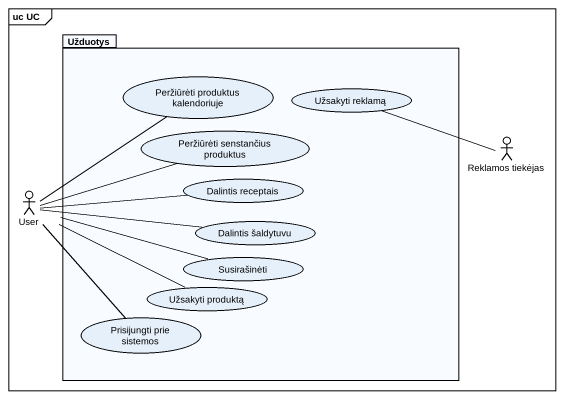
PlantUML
@startuml
mainframe uc UC
package Užduotys {
  usecase "Peržiūrėti produktus kalendoriuje" as Peržiūrėti_produktus
  usecase "Užsakyti reklamą" as Užsakyti_reklamą
  usecase "Peržiūrėti senstančius produktus" as Peržiūrėti_senstančius
  usecase "Dalintis receptais" as Dalintis_receptais
  usecase "Dalintis šaldytuvu" as Dalintis_šaldytuvu
  usecase Susirašinėti
  usecase "Prisijungti prie sistemos" as Prisijungti_prie_sistemos
  usecase "Užsakyti produktą" as Užsakyti_produktą
}
actor "Reklamos tiekėjas" as Reklamos_tiekėjas
actor User
Reklamos_tiekėjas -left- Užsakyti_reklamą
User -up- Peržiūrėti_produktus
User -right- Peržiūrėti_senstančius
User -right- Dalintis_receptais
User -right- Dalintis_šaldytuvu
User -right- Susirašinėti
User -- Prisijungti_prie_sistemos
User -right- Užsakyti_produktą
@enduml
